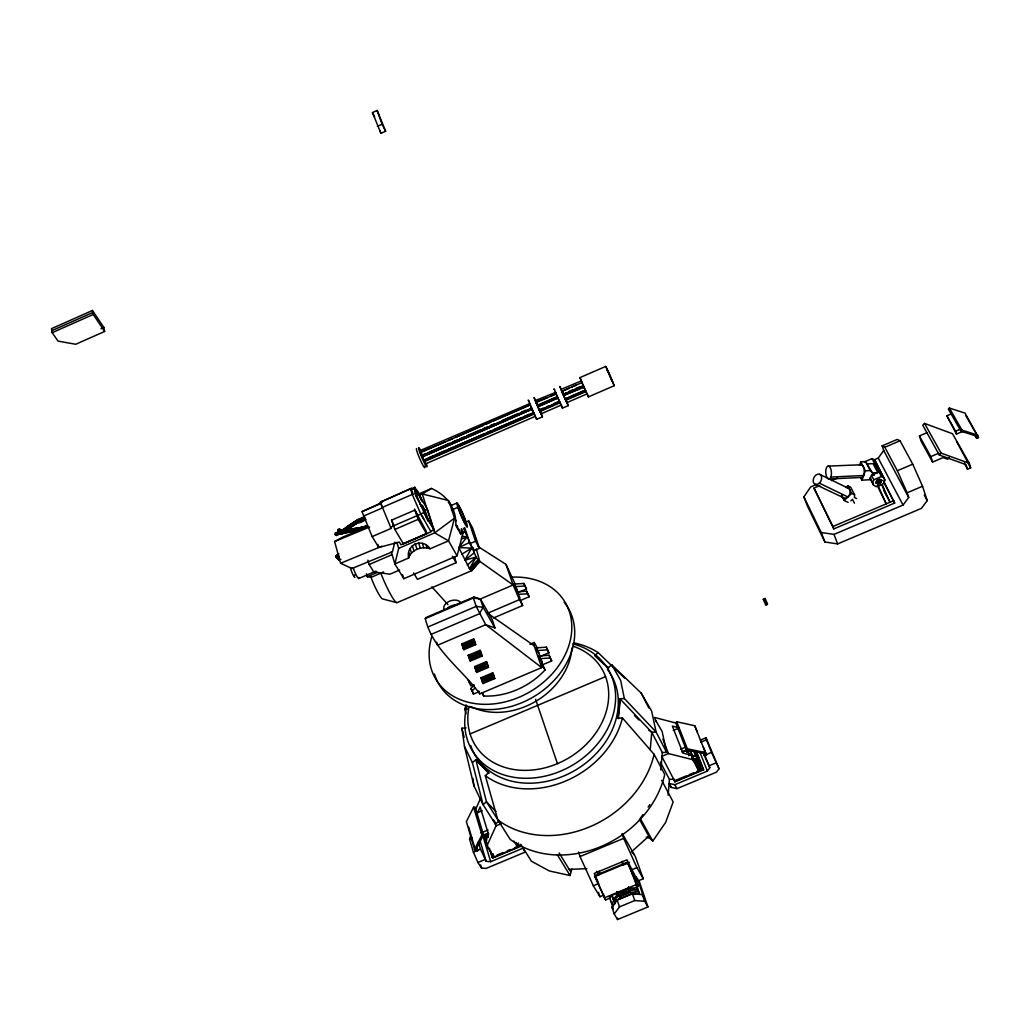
<?xml version="1.0" encoding="UTF-8"?>
<svg xmlns="http://www.w3.org/2000/svg" width="1030" height="1030" viewBox="0 0 1030 1030"><rect width="100%" height="100%" fill="white"/><g stroke="black" fill="none" stroke-linecap="round" stroke-linejoin="round"><path stroke-width="1.5" d="M380.727 573.041L383.572 579.903A28.196 3.721 67.1 0 0 397.464 602.499L471.869 570.594L479.748 561.492L476.298 548.939M351.127 531.467L350.483 529.15L349.762 529.562L358.35 527.875L359.045 528.828L359.007 530.18L350.406 531.866L349.724 530.913L350.612 531.815L351.552 531.338L350.702 529.072L345.629 530.257M350.612 531.815L344.277 533.308L345.256 531.441L351.603 529.961M473.89 597.027L473.414 598.005L476.156 606.374L485.684 624.695L494.954 627.914L492.185 619.558L480.405 598.984L473.89 597.027L425.905 617.549L425.287 618.592C432.613 649.904 461.878 668.998 479.774 693.872L541.703 667.595L534.158 645.759L534.261 642.488L529.909 644.342M418.708 493.975L431.506 488.439C447.29 495.765 456.29 507.739 455.865 525.48L460.719 534.106L462.277 531.956L461.311 529.034M845.9 487.525L847.806 485.774L850.703 487.177L854.591 494.812L854.475 497.542L856.625 498.572M391.245 551.745L394.876 563.938L408.652 558.003C411.266 549.608 422.248 545.849 430.102 548.784L448.526 540.853L454.513 518.142L448.694 500.541L422.248 493.962L419.3 495.237M366.281 526.356L366.59 527.051M339.012 559.998L336.218 557.088L336.308 555.711L338.394 553.844M338.677 555.749L337.531 555.054L336.308 555.711L339.102 559.985L336.218 557.088M408.652 558.003C405.537 544.728 422.635 537.287 430.102 548.784M668.135 795.224L669.449 779.414L660.423 762.2M660.822 770.002L662.329 752.557L651.771 732.279L619.97 698.829L624.347 698.533L656.097 732.008L666.603 752.312L662.329 752.557M650.2 749.827L651.771 732.304L656.097 732.008L651.655 711.138L641.227 693.139L611.691 664.775L608.357 667.698M337.801 531.004L337.608 532.394L338.78 533.231L337.608 532.394L337.801 531.004L338.239 529.471L339.552 528.944L340.685 529.806L340.492 531.21L339.179 531.738L338.046 530.875L338.239 529.471M342.475 531.918L342.333 533.321L341.085 533.926L339.939 533.115L341.085 533.926L344.419 533.308L345.642 532.793L345.81 531.403L343.518 531.866M619.97 698.829L618.013 718.219L622.416 717.936L654.114 754.346L664.723 774.534A95.867 79.593 -31.4 0 1 601.005 846.531A95.867 79.593 -31.4 0 1 510.108 839.27L497.838 819.919L485.31 775.706L488.735 772.693L475.847 759.651L472.422 762.638L483.096 804.726L495.443 824.103L498.752 821.18L486.443 801.778L475.847 759.651M618.348 718.683L620.305 699.306M343.569 532.574L342.72 530.244L341.561 530.669L341.406 532.047L342.411 532.999L343.569 532.574L336.192 535.458L335.188 534.506L335.342 533.128L342.72 530.244M520.755 844.291L531.39 861.183L549.222 870.917L570.066 875.539L571.856 869.037M337.505 533.656L337.351 535.034L336.192 535.458M340.981 534.004L342.205 533.489L342.372 532.098M535.265 416.326L425.57 463.861L423.935 460.037M531.66 408.369L421.811 455.942L421.206 453.921M420.742 452.621L420.073 450.574L529.909 403.554M468.74 827.142L474.302 846.518M693.422 761.402L694.877 762.11L698.469 760.604L698.816 759.136L695.585 750.947M394.825 542.102L392.456 551.81L351.964 568.534L340.595 563.281L334.596 541.523L343.119 536.952L368.277 526.536M396.859 542.347L398.674 548.359L394.876 563.938L403.812 578.706L457.075 555.827L462.972 533.18L461.504 528.789M478.345 841.935L480.495 849.119L486.173 861.312L490.679 861.698L522.777 848.282L525.184 852.093L486.147 868.406L481.551 868.02L477.894 862.496L473.388 852.093L469.564 839.154L470.234 836.656M484.267 836.849L487.769 847.51L484.267 836.849L484.615 835.652L488.156 834.171M864.466 461.865L872.062 458.62L874.715 459.959L884.873 480.006L883.882 483.469L876.247 486.727L873.401 484.885L869.822 477.997M487.229 846.673L487.576 845.476M337.608 532.394L338.046 530.875M339.102 530.476L339.552 528.944M340.235 531.338L340.685 529.806M696.383 755.544L692.855 755.84L689.855 750.136L687.538 750.329L686.83 752.312A3.103 1.133 84 0 1 687.602 751.63M692.031 758.119L692.495 756.857L695.456 755.621L693.563 750.844M692.971 760.513L692.495 756.857M697.31 759.419L696.241 758.891L694.555 760.398L696.962 760.359L697.246 759.265L696.962 760.359M695.289 760.269L696.692 759.857L695.842 760.604L695.456 759.792M859.458 465.354L860.81 461.839L865.599 461.62L872.397 472.86L877.753 472.603L873.054 463.642L867.724 463.899M871.329 479.684L861.84 480.16L865.458 470.8L860.81 461.839M870.826 479.71L870.299 478.242L871.457 475.281L877.753 472.603M873.401 484.885L872.642 482.748L873.8 479.787L881.461 476.517L884.126 477.856M875.886 482.594L876.762 480.379L879.633 479.156L881.629 480.147L880.908 482.658L878.036 483.868L875.886 482.594L878.036 483.868M876.041 482.89L876.916 480.675L879.787 479.452L881.783 480.444M877.47 482.272L879.35 480.559L880.341 481.049L880.058 482.452L878.629 483.057L877.47 482.272L878.629 483.057M877.624 482.568L879.504 480.843L880.496 481.345M878.474 482.774L880.341 481.049M877.882 483.585L880.753 482.362L881.629 480.147M475.718 809.271L480.186 799.125M477.096 813.829L480.16 806.889L488.568 834.558L485.439 841.51L486.855 846.171L493.949 857.076L517.781 847.111L516.352 842.527M486.855 846.171L495.997 825.893L494.58 821.271M477.856 850.6L476.504 848.54L483.482 834.828L475.126 807.134L473.594 807.185L466.371 821.644L474.585 849.338L475.937 851.398L477.856 850.6L476.813 847.111M474.585 849.338L481.937 834.892L473.594 807.185M481.448 837.725L482.606 835.433L488.272 833.064M337.685 558.118L335.741 556.741L336.308 555.711L337.557 555.904M479.748 561.492L471.058 570.517L469.513 568.676L476.13 557.037L463.5 528.236M464.723 560.256L471.637 548.14L458.788 547.574L469.513 568.676L479.105 561.414L476.13 557.037L464.723 560.256L474.006 553.02M803.876 496.872L821.232 532.51L834.004 534.39L903.04 505.073L908.692 497.413L883.701 450.496L882.118 445.861L897.194 439.437L900.04 440.763L912.735 464.182L922.532 486.25L927.232 500.58L921.438 508.369L837.635 543.917L824.901 542.025L807.584 506.4L803.876 496.872L810.674 486.933L816.545 484.422M639.488 819.404L650.007 838.407L652.788 841.085L665.663 822.352L673.157 801.971L661.736 780.367M642.887 814.653L640.261 818.438L652.788 841.085M648.128 807.095L649.866 804.585M873.826 459.985L878.23 458.105L883.701 450.496M700.31 740.158L706.039 737.763L719.017 768.741L716.507 772.127L676.942 788.658L671.109 787.422L669.011 783.444L674.869 784.68L707.391 771.084L709.825 767.775L704.533 754.488M639.076 880.805L647.934 906.954L617.549 919.533L614.215 913.971L611.91 907.237L617.163 900.13L632.407 893.808L642.321 894.619L643.364 896.435L637.48 878.706M614.215 913.971L619.481 906.876L634.763 900.542L644.69 901.327L647.934 906.954M471.869 570.594L478.886 561.298M462.354 536.128L466.848 537.132L458.788 547.574L469.191 542.707M613.262 899.576L617.961 893.847M618.528 895.508L613.841 901.25L638.343 891.079L630.064 890.718M618.412 899.345L620.601 896.551L629.794 892.727L633.759 892.971M426.575 533.823L426.201 531.081L414.858 510.108L391.567 520.163L394.838 529.433L403.387 543.814L426.575 533.823L418.18 519.352L414.511 509.013M403.387 543.814L426.935 533.385M471.058 570.517L479.105 561.414M471.92 568.908L475.847 564.53M763.269 599.318L765.148 598.52L764.801 600.22L763.269 599.318L765.612 604.739L766.745 604.777L767.492 603.941L765.148 598.52M924.528 423.407L922.764 425.287L939.283 454.99L966.114 464.697L967.492 469.229L970.685 467.865L969.32 463.333L952.531 433.759L924.528 423.407L941.072 453.097L969.32 463.333M939.283 454.99L941.072 453.097M949.3 457.397L947.587 459.2L943.107 457.577L932.588 462.058L921.193 441.394L919.43 435.922L927.27 432.587M469.513 568.676L477.869 559.895M949.364 408.035L948.334 409.077L960.977 431.184L975.951 435.948L976.672 438.355L978.5 437.57L965.033 413.107L949.364 408.035L962.02 430.141L977.792 435.162M960.977 431.184L962.02 430.141M697.349 732.124L694.748 725.738L676.749 721.785L675.744 722.803L686.315 749.789L703.529 753.445L704.623 755.634L706.567 754.823L703.374 747.252M686.315 749.789L687.345 748.784L705.473 752.634L706.567 754.823M479.105 691.709L473.427 694.117L470.839 688.516L474.238 685.272M471.701 691.259L475.1 688.014M467.35 565.174L476.13 557.037M841.497 495.34L844.059 500.438L851.681 493.409L854.591 494.812M850.883 500.838L852.492 499.357L854.437 503.194M412.129 489.598L415.103 487.911L411.047 490.061M414.871 487.306L410.764 489.495L414.871 487.306L427.308 509.219L425.171 510.133M485.349 838.407L487.731 836.231L487.563 834.931L488.31 837.39M380.302 502.228L411.485 488.31L380.302 502.228L391.13 528.416L372.165 536.591L362.006 511.653L380.585 503.142M631.416 851.887L648.797 836.218M335.741 556.741L338.87 553.934M516.429 844.973L518.592 843.042M604.044 664.363L594.864 655.531L598.173 652.634L624.515 678.036M366.641 525.995L357.487 528.313L366.641 525.995L367.208 526.961M349.762 526.845L349.865 528.042L343.556 532.626L341.651 531.866L341.561 530.669L355.646 520.807L364.684 516.893M341.561 530.669L348.758 525.854L347.857 526.073L347.96 527.27L349.865 528.042M341.651 531.866L347.96 527.27M343.556 532.626L343.466 531.428L347.239 528.673M342.655 532.845L348.964 528.248M357.101 521.952L356.226 520.871L347.857 526.073L349.595 528.248L357.397 522.983L349.016 528.184M348.153 527.102L355.942 521.824L364.981 517.923M339.05 557.166L337.943 559.277L340.943 559.303M461.801 554.243L471.637 548.14M431.506 488.439L422.248 493.962L434.686 532.858L448.526 540.853L457.075 555.827M338.033 557.899L339.256 557.23L337.531 555.054M349.762 529.562L350.702 529.072M372.461 112.566L377.147 110.468L385.632 131.235L380.92 133.334L372.461 112.566L374.572 116.751M377.392 126.33L382.117 124.231L377.147 110.468M92.468 310.468L51.5 328.66L52.182 332.69L58.053 341.136L75.731 344.265L104.648 331.454L103.863 327.45L92.468 310.468L93.228 314.459L104.648 331.454M51.835 330.669L92.855 312.463M52.182 332.69L93.228 314.459M100.979 328.737L103.863 327.45M582.027 382.555L561.801 391.413L561.582 390.795L563.23 394.619L583.418 385.864L579.929 377.624L605.794 366.397L612.142 380.585M537.055 404.314L535.368 400.541L555.646 392.379M563.822 394.992L561.144 389.366L581.409 380.855M445.436 441.806L420.201 452.119L421.811 455.942M448.359 440.544L452.749 438.638M455.672 437.364L483.469 425.313M486.392 424.038L490.782 422.133M493.705 420.871L528.815 405.64M547.497 397.541L535.793 402.035L537.403 405.82L557.462 397.091M550.355 396.293L554.642 394.439M561.865 391.31L569.062 388.181M571.946 386.932L576.259 385.053M420.33 452.775L529.986 404.597M535.948 402.627L556.007 393.923L555.788 393.306M421.759 455.324L426.15 453.419M429.072 452.144L449.544 443.26M452.479 441.999L456.856 440.093M459.792 438.832L464.182 436.926M467.105 435.651L480.263 429.948M483.199 428.673L487.576 426.768M490.512 425.506L494.902 423.6M502.215 420.433L518.296 413.455M521.231 412.18L525.622 410.275M538.677 404.61L555.84 397.168M563.268 394.657L565.934 392.791M568.818 391.542L573.144 389.662M576.028 388.413L580.341 386.546M421.682 455.788L531.622 408.331M537.441 405.859L557.488 397.168M563.14 394.439L583.328 385.684M537.763 406.798L557.797 398.018L537.763 406.798L538.523 408.743M564.401 397.516L563.59 395.507L584.049 387.267M563.59 395.507L583.817 386.791M429.523 457.513L433.913 455.608M436.836 454.333L445.63 450.535M448.552 449.26L452.943 447.355M455.865 446.093L483.688 434.029M486.611 432.767L491.001 430.862M493.937 429.587L521.747 417.536M524.669 416.262L529.072 414.356M539.076 409.528L543.531 408.086M546.402 406.85L549.26 405.601M553.548 403.747L559.277 401.262L561.067 405.151L541.046 413.828L539.244 409.953L539.965 411.009M564.62 398.018L565.006 398.868L583.817 390.627M533.591 412.554L423.665 460.05M559.406 401.584L539.437 410.584L538.754 409.232M564.904 398.34L565.161 399.164L583.946 390.949M425.493 463.835L424.012 460.668L533.772 413.094L535.124 416.12M539.553 410.597L559.586 401.906M565.972 400.786L565.38 399.395L585.555 390.653L581.911 382.735M424.167 461.092L533.939 413.519M539.72 411.009L559.754 402.318M565.547 399.807L585.735 391.065L587.023 393.898L566.861 402.64L565.831 400.129M512.283 423.008L515.206 421.746M424.347 461.569L534.132 413.983M539.926 411.485L559.96 402.794M565.753 400.284L585.928 391.542M528.969 401.134L528.223 400.052L536.643 419.313L542.424 416.815L540.596 411.601M554.694 389.971L553.998 388.877L562.432 408.15L568.225 405.64L566.294 400.451M583.791 386.752L588.375 396.911L614.266 385.696L610.79 378.01M362.006 511.653L380.92 503.477L382.285 507.996L363.32 516.197M381.911 507.584L412.257 494.452L420.819 514.137L417.266 515.669L415.966 511.524M414.009 488.091L415.618 493.177L412.373 494.58L410.584 489.121M365.869 519.378C356.148 527 350.071 520.356 363.706 517.665M356.535 523.073L365.573 519.159M359.161 529.819L367.646 526.163M420.639 506.271L422.326 505.537L425.197 510.519L428.583 521.167M393.318 525.931L416.661 515.85M430.785 531.261L434.016 529.871L424.025 512.528L420.781 513.944L431.016 531.815L400.902 544.793L399.28 542.063L378.783 547.471L372.165 536.591M394.838 529.433L418.18 519.352M450.548 505.769L456.908 503.026M451.449 510.095L457.835 507.339M398.674 548.359L434.686 532.858L454.513 518.142L456.058 520.884M464.594 522.622L468.663 520.858L472.603 527.952L479.478 548.333L474.006 550.677L470.041 543.608L464.685 527.579M367.89 560.166L369.152 564.517L392.108 554.629M358.736 578.538L375.924 571.135M366.423 573.787L367.272 576.736L377.379 572.384M383.662 571.92L371.315 577.302L367.272 576.736M399.64 570.015L389.906 574.199L373.71 571.895L369.152 564.517M470.041 543.608L475.525 541.252L479.478 548.333M454.784 557.269L456.084 562.74L417.42 579.336L413.597 572.925M425.287 618.592L473.414 598.005L480.405 598.984L483.173 607.34L494.954 627.914M479.22 599.486L513.133 584.976L506 564.376L478.165 546.608M427.849 627.025L476.156 606.374L483.173 607.34L479.375 613.764L431.055 634.403M519.545 591.928L526.459 588.967L523.948 583.444L514.022 584.049L518.154 592.52M965.007 432.304L962.496 431.506L956.484 434.068L946.84 415.798L951.63 413.764M487.306 613.365L519.429 599.653L522.673 605.524L493.563 617.948M520.858 600.31L529.188 596.743L526.678 591.207L516.712 591.825L522.673 605.524M882.118 445.861L884.822 447.265L900.04 440.763M883.47 480.881L894.671 503.052L833.811 528.905L813.97 488.091L819.777 485.606M831.416 480.637L837.236 478.165M946.84 415.798L955.595 431.171L960.424 429.124M461.801 643.917L473.658 638.87L474.302 640.016L475.718 644.664L463.835 649.724L461.801 643.917L463.835 649.724M463.912 644.523L472.345 640.93L472.989 642.076L464.556 645.668L463.912 644.523L464.517 646.518L472.95 642.913L472.345 640.93M463.191 648.578L475.075 643.518L475.718 644.664M884.822 447.265L897.349 470.736L912.735 464.182M919.43 435.922L930.837 456.586L938.742 453.226M468.264 655.312L480.07 650.291L480.714 651.423L482.143 656.071L470.311 661.106L468.264 655.312L470.311 661.106M470.375 655.917L478.77 652.351L479.401 653.484L471.019 657.05L470.375 655.917L471.624 659.046L471.019 657.05M470.98 657.913L479.375 654.333L478.77 652.351M469.667 659.973L481.499 654.938L482.143 656.071M878.152 485.915L882.272 484.86L890.01 502.241L884.036 490.821M474.676 666.603L486.43 661.595L487.061 662.728L488.49 667.376L476.723 672.384L474.676 666.603L476.723 672.384M476.774 667.208L485.13 663.655L485.761 664.775L477.418 668.328L476.774 667.208L478.023 670.324L477.418 668.328M477.379 669.204L485.735 665.65L485.13 663.655M476.079 671.264L487.86 666.256L488.49 667.376M908.692 497.413L907.134 492.804L922.532 486.25M813.97 488.091L832.897 526.497L893.834 500.619M481.023 677.766L492.713 672.796L493.344 673.916L494.786 678.577L483.07 683.547L481.023 677.766L483.07 683.547M483.122 678.384L491.426 674.856L492.057 675.963L483.752 679.491L483.122 678.384L483.727 680.379L492.044 676.852L491.426 674.856M473.684 684.718L470.852 685.916L468.264 680.328L469.989 683.199M548.861 652.788L540.325 656.406L536.128 647.87L546.299 647.175L548.861 652.788L546.299 647.175M482.426 682.439L494.155 677.457L494.786 678.577M543.145 664.53L551.707 660.9L549.144 655.273L538.935 655.981L545.037 669.976A65.83 51.603 -30.7 0 1 483.701 695.997L481.628 692.546M470.118 733.927L605.55 676.633M476.607 813.095L482.233 810.739M673.298 730.463L678.899 728.107M495.997 825.893L501.275 823.678M698.984 771.316L693.151 759.78L668.444 753.574L661.762 756.368L674.83 781.422L698.984 771.316L691.362 755.235L682.916 753.097L672.384 726.099L677.972 727.553M480.997 832.935L488.078 829.961M680.611 749.235L684.834 747.458M469.564 839.154L472.397 837.969M700.735 742.231L706.477 739.823L706.039 737.763M681.95 751.861L687.589 749.505M488.684 833.476L482.916 835.897L490.679 861.698M682.787 752.106L688.645 749.66M486.739 835.382L486.121 835.819L486.791 835.536M693.435 759.265L697.04 757.758L698.816 759.136M473.388 852.093L480.495 849.119M709.825 767.775L704.288 755.389L711.511 752.364L719.017 768.741M695.52 759.947L696.138 759.509M696.19 762.367L699.512 770.35L695.894 762.046L697.567 760.977M698.005 766.526L699.808 765.766L697.992 761.608M477.894 862.496L485.001 859.535M708.885 765.869L716.108 762.857M489.379 848.166L492.083 857.115L493.859 856.381M497.091 855.029L502.923 852.583M507.301 850.754L510.223 849.531M514.601 847.703L520.433 845.257L521.038 846.209L492.701 858.067L492.083 857.115M686.212 775.912L674.393 780.856L674.92 781.847L703.619 769.848L696.151 750.96M689.173 774.676L693.602 772.822M696.563 771.586L703.117 768.844L703.619 769.848M604.005 895.057L599.949 896.744L593.319 885.749L580.044 856.548L623.678 838.356L622.081 833.849M334.596 541.523L369.654 527M594.619 875.809L627.399 862.174L637.686 884.551L638.317 886.354L634.21 888.053L630.231 887.757L611.794 895.418L609.657 898.25L605.563 899.937L594.619 875.809L605.563 899.937M594.735 876.517L627.54 862.87L627.399 862.174M623.678 864.788L629.536 862.355M593.319 885.749L598.765 883.495M631.454 869.899L636.901 867.633L643.248 878.757L637.827 881.01L626.91 859.844L594.207 873.453L598.108 882.053M604.327 897.864L637.106 884.255L638.317 886.354M628.892 887.718L630.36 891.555L618.824 896.345L616.725 892.74L617.781 894.542M629.369 888.272L629.51 889.675L629.008 887.641M617.382 893.602L628.776 888.826L630.36 891.555M617.755 893.847L616.828 892.662L618.824 896.345M637.763 889.418L629.485 889.057L628.673 887.1M618 895.302L629.549 890.512M624.296 893.113L628.622 891.323M618.489 896.139L630.051 891.349M634.609 894.529L638.935 892.74L639.488 893.705L629.626 866.397L632.678 875.024M340.595 563.281L381.885 546.209M335.188 534.506L341.406 532.047M335.342 533.128L336.501 532.703M461.376 538.922L466.848 537.132M345.217 532.819L351.552 531.338M357.951 527.939L358.517 528.905L365.766 527.283M361.53 529.587L358.633 530.231L358.517 528.905M461.916 532.368L464.762 531.789M342.205 533.489L345.642 532.793M350.406 531.866L358.286 530.592M350.483 529.15L358.35 527.875M351.166 530.102L359.045 528.828M690.976 751.05L694.49 750.767L697.04 757.758M692.855 755.84L691.748 754.926L689.418 755.119L687.538 750.329M539.875 658.698L550.084 657.977L551.707 660.9M537.068 650.574L547.239 649.866M466.024 713.842L464.736 709.207L467.517 709.026M651.771 732.304L648.745 730.103M495.932 811.524L486.443 801.778L483.096 804.726L473.98 785.954L464.478 746.415L461.891 728.197L466.088 727.927M514.923 586.637L524.862 586.031L526.459 588.967M517.614 594.426L527.579 593.808L529.188 596.743M669.449 779.414L673.672 779.182M865.458 470.8L870.273 470.581L872.397 472.86M830.862 477.083L863.655 475.487M874.367 475.139L871.457 475.281L873.8 479.787M828.97 479.014L861.711 477.431A6.438 2.897 86.1 0 0 864.234 470.903L864.028 469.242A6.438 2.897 86.1 0 0 861.698 464.762L828.21 466.101A6.463 2.82 86.2 0 0 825.777 472.641L825.97 474.302A6.463 2.82 86.2 0 0 828.223 478.821L828.944 479.014A6.463 2.82 86.2 0 0 831.416 472.474L831.223 470.8A6.463 2.82 86.2 0 0 828.957 466.294L828.223 466.114M481.937 834.892L483.482 834.828M569.204 869.384L586.804 868.663M459.753 530.386L459.354 530.296A13.145 1.262 66.8 0 1 456.38 525.416M819.713 474.341L818.721 474.109A5.472 3.863 -64.1 0 0 813.404 479.079L813.198 480.431A5.472 3.863 -64.1 0 0 815.103 484.267L844.652 498.25A5.42 3.888 -64.1 0 0 849.956 493.357L850.149 492.005A5.42 3.888 -64.1 0 0 848.218 488.194L819.713 474.341A5.472 3.863 -64.1 0 1 821.618 478.178L821.425 479.542A5.472 3.863 -64.1 0 1 816.095 484.512L815.103 484.267M847.214 487.95L848.218 488.194M396.421 602.524L382.323 598.868A19.145 2.614 67.1 0 1 370.491 575.873M675.963 723.034L654.578 717.472L656.239 721.798M448.346 502.692L450.226 503.284M646.209 837.068L650.007 838.407M420.073 450.574L420.858 451.874M844.059 500.438L848.141 502.408M819.314 483.147L847.87 496.923M419.777 504.288L422.326 505.537L426.201 517.704M687.602 751.63L687.898 751.81A3.103 1.133 84 0 1 688.838 754.205L688.928 754.99A3.103 1.133 84 0 1 688.928 755.801M488.078 613.519L534.158 645.759M479.079 560.887L513.133 584.976L519.429 599.653M542.424 416.815L533.991 397.554L535.471 400.078M594.864 655.531L608.666 668.122M541.008 413.79L540.042 411.305M632.343 852.789L634.171 854.591M342.462 530.45L343.466 531.428M476.066 760.166L488.954 773.208M634.506 715.464L638.896 719.97M498.752 821.18L500.85 823.343M568.225 405.64L561.698 391.503M431.84 586.843L447.96 604.623M566.822 402.601L566.049 400.619M355.942 521.824L356.818 522.918M579.929 377.624L581.255 380.212M485.439 841.51L487.023 843.931M513.983 841.111L517.781 847.111M412.747 492.289L411.743 491.078L412.064 492.906M557.307 854.707L570.066 875.539M559.148 852.943L570.517 871.534M470.839 688.516L471.985 690.422M614.266 385.696L605.794 366.397M611.91 907.237L612.992 909.027L612.992 907.675M596.46 871.277L598.765 875.152M391.13 528.416L390.447 527.244L393.975 525.712L391.567 520.163M611.743 379.903L610.674 377.405L612.502 381.654M381.345 501.353L382.04 502.524M357.59 529.639L358.17 530.605M539.45 409.386L540.608 412.309L539.334 409.541M965.754 415.515L978.5 437.57M655.737 720.459L662.135 731.506L666.603 752.312M422.223 516.223L423.703 518.811M975.062 435.574L976.672 438.355M423.974 512.232L433.656 529.047M426.922 518.953L428.351 521.438M611.691 664.775L620.652 680.405L624.347 698.533M452.376 556.264L456.084 562.74M416.455 497.297L422.583 507.932M956.51 441.291L968.046 462.882M968.573 464.118L970.685 467.865M622.339 833.746L635.42 856.78L643.248 878.757M967.492 469.229L964.325 463.011M462.277 531.956L462.972 533.18M536.128 647.87L539.385 653.715M538.935 655.981L542.205 661.827M545.037 669.976L541.767 664.144L541.703 667.595L485.684 624.695L437.621 645.205L436.681 642.141M534.261 642.488L537.518 648.346M516.712 591.825L519.957 597.709M515.476 584.783L506 564.376M514.022 584.049L517.266 589.933M924.271 495.07L927.232 500.58M421.18 453.573L421.746 454.423L421.618 453.767M422.686 457.693L422.12 456.856L532.008 409.258L422.094 456.947L423.871 460.114M878.23 458.105L903.04 505.073M884.873 480.006L874.715 459.959M874.972 463.552L879.672 472.5M872.062 458.62L881.461 476.517M884.307 483.315L894.671 503.052M879.195 482.465L879.466 483.263M865.599 461.62L870.273 470.581M877.315 485.568L886.186 503.863L878.448 486.495M674.869 784.68L676.942 788.658M870.299 478.242L872.642 482.748M531.519 408.15L531.184 407.481M533.501 412.876L532.047 409.528M860.514 477.585L861.84 480.16M641.227 693.139L648.939 708.099M847.806 485.774L851.681 493.409M382.117 124.231L385.632 131.235M557.346 396.949L556.007 393.923M561.17 388.928L559.779 386.366L561.968 391.825M464.478 746.415L472.422 762.638M493.344 819.777L495.443 824.103M422.957 456.728L422.12 454.809M424.862 461.453L424.206 459.998M538.368 407.146L537.544 405.305M355.955 521.013L356.844 523.292M564.118 395.984L561.814 390.718M565.946 400.297L566.41 401.185L566.024 400.155M616.944 891.967L617.537 893.216M616.764 892.044L617.356 893.293M629.549 889.598L628.339 887.178M584.229 387.653L583.637 385.915M562.084 390.859L563.114 393.138M610.996 378.358L607.983 371.289M611.949 380.366L612.49 381.769M623.678 838.356L636.901 867.633M767.492 603.941L765.972 603.039L765.612 604.739M424.527 459.74L424.965 460.732M627.54 862.87L637.106 884.255M882.362 486.34L886.238 495.031M607.558 370.427L609.271 374.083M609.696 375.203L610.352 376.877M530.965 407.017L530.167 405.125M897.349 470.736L907.134 492.804M608.743 373.298L608.305 372.178L609.374 374.675L608.949 373.645M611.846 380.186L612.296 381.306L612.129 380.662M697.696 761.286L701.314 769.59L697.567 760.101M582.105 382.632L581.281 380.624M415.618 493.177L424.025 512.528M562.161 392.301L563.062 394.039M764.505 599.627L766.745 604.777M611.64 379.838L611.176 378.77M608.086 371.817L607.005 369.422L607.378 370.015M415.489 495.469L415.875 496.37M560.693 404.108L561.054 405.06M555.749 392.906L555.376 391.954M587.216 393.808L588.375 396.911M706.477 739.823L711.511 752.364M694.748 725.738L705.473 752.634M703.271 752.248L704.623 755.634M703.181 752.595L704.288 755.389M699.769 751.887L707.391 771.084M696.216 751.411L703.117 768.844M695.778 753.78L698.469 760.604M696.241 758.891L694.89 759.458M529.961 404.082L529.6 403.052M689.855 750.136L691.748 754.926M691.362 755.235L693.151 759.78M676.749 721.785L687.345 748.784M821.232 532.51L824.901 542.025M561.363 405.009L562.432 408.15M662.895 739.128L668.444 753.574M673.8 778.938L674.92 781.847M832.897 526.497L833.811 528.905M834.004 534.39L837.635 543.917M670.002 784.512L671.109 787.422M379.89 130.462L380.92 133.334M636.257 876.569L637.827 881.01M642.321 894.619L644.69 901.327M636.746 886.534L638.935 892.74M622.249 861.235L623.305 864.247M621.837 861.711L622.893 864.737M523.948 583.444L524.862 586.031M526.678 591.207L527.579 593.808M549.144 655.273L550.084 657.977M632.407 893.808L634.763 900.542M629.858 888.903L630.437 890.577M617.279 893.293L618.167 895.662M617.163 900.13L619.481 906.876M611.962 895.07L614.974 903.876L611.781 895.25M421.502 500.516L417.369 492.07L417.433 492.971M417.704 493.885L418.09 495.018M557.809 398.108L559.38 401.288M611.82 901.379L613.378 905.949M609.412 897.207L612.477 906.181M599.112 871.174L600.142 874.2M535.626 699.331L557.436 763.642M598.456 892.328L599.949 896.744M468.663 520.858L475.525 541.252M578.525 852.029L580.044 856.548M472.963 547.548L474.006 550.677M459.47 530.321L460.719 534.106M930.837 456.586L932.588 462.058M427.373 509.142L434.016 529.871M482.825 693.254L483.701 695.997M478.834 690.937L479.774 693.872M414.292 488.658L415.772 493.37M536.257 417.781L536.643 419.313M472.564 691.375L473.427 694.117M426.201 545.334L426.999 547.896M422.377 543.415L423.742 547.741M418.618 542.797L420.317 548.243M415.18 543.505L416.983 549.351M492.713 672.796L494.155 677.457M486.43 661.595L487.86 666.256M412.283 545.527L413.97 550.986M480.07 650.291L481.499 654.938M410.133 548.681L411.459 553.033M408.871 552.788L409.657 555.35M955.595 431.171L956.484 434.068M473.658 638.87L475.075 643.518M493.061 853.754L493.949 857.076M490.447 850.613L492.701 858.067M485.98 837.841L486.727 840.287M484.615 835.652L486.83 843.325M402.614 574.727L403.812 578.706M479.813 840.055L486.173 861.312M480.65 864.981L481.551 868.02M474.907 847.909L475.937 851.398M377.881 544.407L378.783 547.471M461.891 728.197L464.157 737.39M472.899 778.461L473.98 785.954M617.537 918.129L617.549 919.533M358.904 577.457A7.918 1.133 67.1 0 1 357.745 577.637A7.918 1.133 67.1 0 1 354.526 571.393L353.779 569.487A7.918 1.133 67.1 0 1 353.161 567.71M354.861 577.405A5.343 0.773 67.1 0 1 352.015 572.59L351.513 571.302A5.343 0.773 67.1 0 1 350.754 567.543M354.513 574.83A5.343 0.773 67.1 0 1 354.809 575.873M416.957 492.585A7.802 0.824 66.8 0 1 416.596 491.323M416.442 490.46A7.802 0.824 66.8 0 1 420.24 496.576L421.013 498.443A7.802 0.824 66.8 0 1 422.248 501.803M457.706 526.909A10.197 0.979 66.8 0 1 456.921 525.622M564.144 602.177A75.023 58.968 -30.7 0 1 531.132 698.211A75.023 58.968 -30.7 0 1 434.467 673.981M511.704 577.173A75.242 58.993 -30.7 0 1 570.427 639.759A75.242 58.993 -30.7 0 1 483.727 704.314A75.242 58.993 -30.7 0 1 431.802 636.669M447.574 607.816A13.03 8.343 -17.9 0 1 457.075 604.662M571.869 647.973A65.701 51.886 -30.8 0 1 535.394 701.546A65.701 51.886 -30.8 0 1 471.096 706.619M444.265 609.837A9.038 5.807 -17.9 0 1 449.531 601.198A9.038 5.807 -17.9 0 1 460.796 602.756M424.695 466.114A10.467 1.043 66.6 0 1 420.922 461.286A10.467 1.043 66.6 0 1 416.493 448.552M426.356 463.513A10.467 1.03 66.6 0 1 425.184 464.478A10.467 1.03 66.6 0 1 419.262 450.895A10.467 1.03 66.6 0 1 420.459 449.981M654.114 754.346A96.923 79.786 -31.2 0 1 589.546 826.91A96.923 79.786 -31.2 0 1 497.838 819.919M607.533 669.539A78.962 64.002 -31 0 1 573.053 771.483A78.962 64.002 -31 0 1 470.671 745.45M572.667 643.802A79.168 64.027 -31 0 1 610.288 722.918A79.168 64.027 -31 0 1 517.099 777.766A79.168 64.027 -31 0 1 466.951 706.026M572.847 646.132A73.928 59.701 -31 0 1 602.962 720.421A73.928 59.701 -31 0 1 517.433 769.976A73.928 59.701 -31 0 1 469.152 706.194M622.416 717.936A85.245 69.1 -31 0 1 565.457 781.126A85.245 69.1 -31 0 1 485.31 775.706M464.736 709.207A85.245 69.1 -31 0 1 466.139 704.881M573.813 642.913A85.245 69.1 -31 0 1 598.173 652.634M860.205 464.813A6.438 2.897 86.1 0 1 860.938 464.569M843.647 498.018A5.42 3.888 -64.1 0 1 841.819 495.456M625.673 889.444L619.893 891.838L620.305 892.83L626.073 890.422L625.673 889.444M536.939 404.236L536.154 402.563L536.888 404.339M458.826 509.129A10.197 0.94 66.8 0 0 465.908 524.322A10.197 0.94 66.8 0 0 461.698 511.756A10.197 0.94 66.8 0 0 458.826 509.129M457.874 507.43A13.145 1.223 66.8 0 0 467.002 527.012A13.145 1.223 66.8 0 0 461.569 510.79A13.145 1.223 66.8 0 0 457.874 507.43"/></g></svg>
